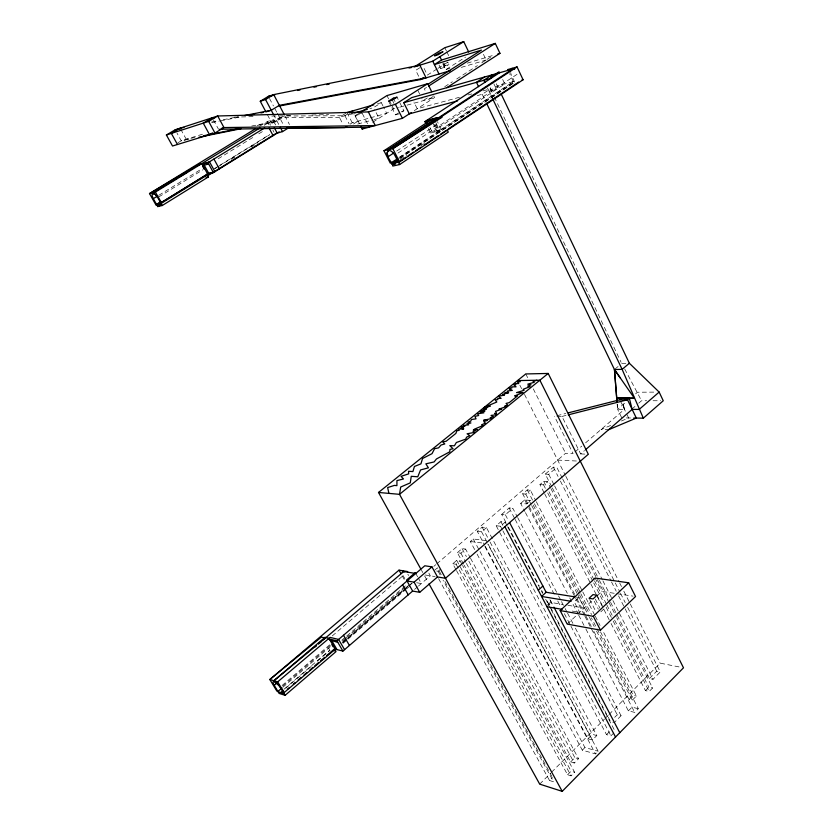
<?xml version="1.0" encoding="UTF-8"?>
<svg xmlns="http://www.w3.org/2000/svg" width="833" height="833" viewBox="0 0 833 833"><rect width="100%" height="100%" fill="white"/><g stroke="black" fill="none" stroke-linecap="round" stroke-linejoin="round"><path stroke-width="0.62" stroke-dasharray="4.17 3.12" d="M456.505 570.595L567.565 774.773L571.084 775.846L574.614 772.253L462.565 565.409M506.995 525.592L505.183 522.135L500.904 521.687L496.197 525.758L606.518 734.654L610.953 735.831L614.348 732.384M585.891 629.03L628.374 710.861L634.694 712.382L638.328 708.696L591.388 617.805M477.101 554.122L582.309 750.179L595.533 753.907L598.167 751.231L487.794 543.991M628.374 710.861L631.997 707.186L638.328 708.696M606.518 734.654L610.756 730.364M611.068 623.49L645.45 690.619L649.188 691.452L652.603 687.996L616.732 617.659M567.565 774.773L571.094 771.191L574.614 772.253M570.636 761.945L574.874 757.676L578.55 758.738L574.301 763.028L570.636 761.945L464.168 565.253M582.309 750.179L584.933 747.534L598.167 751.231M485.223 546.229L587.942 738.756L592.419 739.975L596.813 735.549L486.462 527.622L482.14 527.143L477.278 531.329L484.608 545.084M614.702 717.317L617.222 714.776L621.054 715.724L614.327 722.523L610.506 721.555L545.813 598.406M593.825 631.31L629.092 699.47L632.278 700.209L636.412 696.034L603.05 631.258M610.599 602.321L649.448 678.551L652.989 679.312L660.298 671.939L627.551 607.215M645.45 690.619L648.855 687.183L652.603 687.996M587.942 738.756L592.325 734.342L596.813 735.549M649.448 678.551L656.737 671.211L660.298 671.939M629.092 699.47L633.226 695.305L636.412 696.034M438.585 578.612L549.53 780.511L552.456 777.564M539.701 784.134L550.644 773.128M551.561 772.212L604.487 719.056M605.404 718.14L608.142 715.391M609.048 714.475L660.153 663.151L681.03 667.316M600.853 611.818L603.987 608.85M567.231 624.094L576.144 615.712M577.196 611.922L579.706 612.359L591.732 601.041M597.313 595.793L601.957 591.42L615.639 593.502M567.908 605.289L584.297 608.038L578.852 597.5L574.239 601.801L579.706 612.359M547.635 604.873L550.353 602.353L562.869 604.446M546.979 606.747L551.519 602.551M455.89 569.46L452.788 563.754L456.723 560.359L460.087 560.838L461.951 564.264M633.07 408.087L634.954 406.452M638.724 403.193L641.556 400.746L646.658 400.746M556.965 416.385L561.983 416.448L580.653 453.923L584.516 450.58M452.788 563.754L456.151 564.253L460.087 560.838M496.197 525.758L500.466 526.227L505.183 522.135M575.009 451.934L581.757 446.124M585.609 442.802L624.448 409.336L622.907 403.182L624.448 409.336L617.597 409.295L617.191 404.38M441.198 574.666L437.45 567.825L434.191 570.626L438.106 571.24L440.553 569.126M544.095 492.688L539.94 484.587L543.72 481.328L547.343 481.578L550.28 487.347M463.554 564.118L457.359 552.675L460.878 553.164L465.595 549.093L469.916 557.11M505.912 522.437L501.685 514.388L505.36 514.752L512.836 508.297L517.043 516.366M520.667 503.403L524.686 499.925L530.798 500.446L526.768 503.934L520.667 503.403L524.852 511.472M539.94 484.587L543.564 484.848L547.343 481.578M621.751 417.864L617.597 409.295L626.124 401.975M635.589 393.853L637.484 392.218L656.602 392.104M551.758 486.816L545.282 474.112L553.362 467.167L556.808 467.355L562.067 477.757M574.687 594.345L522.687 493.844L527.268 489.908L530.35 490.137L535.713 500.55M414.584 589.379L417.489 586.88M418.458 586.047L430.338 575.811L427.881 571.355M457.359 552.675L462.076 548.624L465.595 549.093M474.643 549.53L470.333 541.502L473.248 538.993L485.962 540.555M477.278 531.329L481.578 531.829L486.462 527.622M501.685 514.388L509.14 507.963L512.836 508.297M522.687 493.844L525.769 494.094L530.35 490.137M545.282 474.112L548.718 474.321L556.808 467.355M283.97 689.255L329.774 650.063L328.671 648.084M285.834 688.141L313.343 664.588M317.279 661.225L330.055 650.292M341.842 640.192L345.778 636.829M346.757 635.985L406.702 584.672M342.342 641.046L345.289 638.515M346.268 637.682L405.202 587.192M342.915 641.67L404.651 588.754M405.629 587.921L409.555 584.558M342.53 642.524L344.498 640.837M345.487 639.994L403.547 590.212M404.536 589.368L411.419 583.464M342.717 642.847L412.408 583.027M343.029 643.378L346.965 640.004M347.944 639.161L405.983 589.368M406.973 588.525L409.919 585.995M433.837 566.357L435.805 564.67M436.784 563.826L565.597 453.267L573.083 453.589L554.455 416.354M282.127 685.434L330.253 644.357M282.783 686.028L331.19 644.69M282.824 687.256L330.639 646.398M332.284 635.902L403.13 575.634A5.737 2.332 50 0 1 402.578 574.468M615.358 368.78L618.065 366.51M400.267 158.02L515.169 81.926M399.653 158.634L514.086 82.634M400.152 159.613L406.629 155.313M420.915 145.765L426.319 142.172M428.391 128.594L430.578 133.02L504.777 83.914L502.663 79.458M438.543 130.406L436.981 131.447L432.587 122.555M398.945 157.468L438.876 130.979L433.92 120.952M440.438 129.938L513.336 81.582L509.64 73.731M399.882 157.26L514.325 81.311L497.332 85.945L489.106 91.37L496.53 89.37L493.865 83.8M477.278 95.597L482.224 94.275L490.429 88.86L493.792 95.91M396.727 151.033L436.794 124.596A6.029 3.415 57.8 0 1 436.221 123.18M397.997 153.053L517.491 74.043M427.319 97.93L422.966 100.741L421.852 98.502M444.749 86.694L452.371 81.769M456.723 78.958L477.424 65.609M481.776 62.808L486.128 59.997L482.994 53.406M487.17 59.32L491.335 56.634M429.318 98.981L434.753 95.462M414.261 110.654L434.545 97.534L433.41 95.222M388.626 101.199L395.477 114.839L399.226 112.424M401.995 112.018L403.88 110.799L398.757 100.554M372.674 122.295L393.634 108.873L398.518 107.519M426.506 87.434L424.32 88.829L425.434 91.089M353.504 124.013L357.836 121.254L352.557 110.924M439.053 65.036L440.719 68.483L445.186 65.64L448.945 64.505L447.831 62.204M440.719 68.483L444.478 67.348L448.945 64.505M443.083 63.183L446.134 69.472L465.522 57.113M382.93 105.874L381.316 102.688L373.58 107.592L369.842 108.654M350.079 124.169L352.234 122.795L369.123 118.151M436.981 68.993L427.371 75.095L422.831 65.838M438.054 68.316L449.799 60.861M359.304 123.43L355.295 115.6L358.575 113.527M345.882 113.215L339.375 117.307L279.617 117.62L271.568 122.555L255.023 125.898M419.79 67.754L415.729 70.316L419.155 77.271M279.617 117.62L284.98 116.006L344.935 115.725L347.111 114.36M214.466 168.599L218.892 165.871M219.995 165.184L269.736 134.457M214.81 168.693L217.007 167.339M218.1 166.662L269.569 134.863M231.366 159.28L235.843 156.469M251.129 147.066L257.709 142.953M158.811 195.276L201.669 168.932M218.152 158.801L254.409 136.518M258.803 133.821L264.3 130.437M158.874 196.869L203.023 169.703M264.321 125.262L270.944 121.212L280.065 118.473L269.975 124.658M271.568 122.555L276.9 120.962L284.98 116.006L289.457 124.502M259.573 126.262L267.278 121.545L273.693 119.608L276.317 124.565M184.062 140.558L186.248 139.246L196.317 137.216M177.97 142.755L181.25 140.798L203.627 133.863M610.631 425.496L601.03 429.516L608.673 429.693M621.418 420.977L628.613 417.958L626.531 413.647M446.134 69.472L449.872 68.348M467.292 63.131L492.168 55.665M461.326 67.379L486.128 59.997M377.568 103.761L381.316 102.688M352.411 113.611L339.375 117.307L342.904 124.169M355.295 115.6L362.376 113.611L367.54 123.753M399.746 107.176L405.858 105.489M407.077 105.145L434.545 97.534M370.373 117.807L386.679 113.33L383.461 106.947M401.402 111.476L403.88 110.799M513.336 81.582L512.316 81.863M357.742 124.034L372.736 119.962M373.986 119.619L378.973 118.255L374.663 109.727M459.41 97.284L417.229 108.727L413.918 102.053M468.094 94.92L471.811 93.91M482.984 90.88L490.429 88.86M395.477 114.839L399.184 113.829M561.983 416.448L567.023 415.167M556.965 415.719L565.774 413.48M430.578 133.02L439.834 130.75M251.722 126.043L276.9 120.962M188.883 139.257L181.25 140.798L176.992 133.103M211.717 122.607L219.287 121.118M220.547 120.868L241.976 116.641M211.78 121.962L218.1 120.723M223.161 119.723L238.342 116.735M621.678 363.49L626.801 363.334M234.271 117.141L253.68 116.61M271.797 116.11L291.206 115.568M311.906 114.996L328.733 114.537M350.735 113.934L362.376 113.611M653.041 400.746L660.694 400.756M626.322 417.927L632.466 418.01M580.653 453.923L588.317 454.256M557.662 460.087L580.32 461.201M470.333 541.502L483.036 543.095M616.889 593.69L633.059 596.147M576.332 597.094L578.852 597.5M425.278 574.989L435.107 576.582M416.677 582.746L421.363 583.548L418.26 577.956M572.156 611.058L575.936 611.703M549.53 780.511L553.622 781.802L443.104 580.351M403.13 575.634L404.796 578.623M402.141 575.78L405.286 581.403M415.782 573.489L417.645 576.842M180.751 129.292L186.248 139.246M421.519 570.282L422.758 572.531M424.632 575.926L427.777 581.611M624.719 369.009L641.556 400.746M444.957 581.507L551.831 776.418M438.106 571.24L440.605 575.79M456.723 560.359L571.094 771.191M456.151 564.253L458.619 568.804M459.243 569.939L571.084 775.846M213.415 119.837L218.527 129.261M460.878 553.164L465.803 562.285M466.418 563.42L574.301 763.028M470.53 558.256L578.55 758.738M462.076 548.624L466.386 556.621M468.854 561.192L574.874 757.676M484.868 546.531L595.533 753.907M473.248 538.993L479.392 550.457M480.006 551.602L584.933 747.534M267.278 121.545L269.017 124.804M482.14 527.143L489.45 540.877M490.054 542.023L592.325 734.342M481.578 531.829L592.419 739.975M270.59 120.546L270.944 121.212M267.466 114.829L272.016 123.409M272.932 130.229L273.953 132.155M269.507 98.492L273.443 105.947M274.963 108.811L276.702 112.111M277.285 113.215L283.48 124.94M273.38 114.298L279.159 125.221M508.328 527.05L539.159 585.745M541.585 590.347L542.793 592.648M507.599 526.737L542.658 593.46M545.677 599.219L550.519 608.423M551.123 609.569L615.191 731.52M500.904 521.687L503.319 526.279M500.466 526.227L502.278 529.663M502.882 530.808L610.953 735.831M550.321 600.27L553.331 606.008M505.36 514.752L508.38 520.49M549.915 599.698L552.925 605.435M517.647 517.522L557.933 594.731M558.526 595.876L560.932 600.489M561.536 601.645L564.545 607.403M565.149 608.559L566.95 612.016M567.544 613.161L572.958 623.532M575.364 628.144L621.054 715.724M509.14 507.963L514.544 518.303M515.148 519.448L554.174 594.137M557.777 601.03L560.786 606.768M564.389 613.671L570.386 625.156M570.99 626.301L617.222 714.776M525.456 512.618L567.335 593.304M569.73 597.907L578.112 614.046M578.706 615.202L585.287 627.874M525.769 494.094L531.121 504.454M531.714 505.61L577.529 594.273M578.133 595.418L588.837 616.149M589.431 617.305L594.2 626.51M596.574 631.122L632.278 700.209M577.082 598.969L585.453 615.139M586.047 616.295L591.43 626.687M524.686 499.925L528.268 506.839M528.861 507.984L575.062 597.219M575.665 598.375L584.61 615.649M584.901 616.222L634.694 712.382M536.317 501.705L582.194 590.774M582.788 591.93L594.71 615.066M595.303 616.222L600.072 625.468M527.268 489.908L533.818 502.601M534.411 503.757L580.247 592.607M580.84 593.762L591.555 614.525M600.489 631.841L633.226 695.305M533.172 505.048L578.914 593.637M579.508 594.793L589.014 613.203M346.965 112.528L352.234 122.795M595.303 599.135L599.947 608.184M344.935 115.725L349.069 123.773M594.241 601.207L598.323 609.152M589.639 599.427L595.46 610.756M543.72 481.328L546.667 487.118M549.03 491.741L593.919 579.633M594.512 580.788L606.33 603.915M606.913 605.07L612.234 615.483M614.598 620.106L648.855 687.183M543.564 484.848L545.334 488.305M547.697 492.928L593.127 581.798M593.721 582.954L603.758 602.571M606.112 607.195L612.609 619.887M613.192 621.043L649.188 691.452M597.011 595.231L602.238 605.445M544.688 493.844L590.326 582.975M590.92 584.131L596.845 595.71M597.438 596.865L603.363 608.434M603.956 609.6L610.474 622.324M548.718 474.321L554.018 484.744M554.611 485.899L602.332 579.706M602.915 580.872L612.349 599.396M612.932 600.551L618.825 612.14M619.408 613.296L652.989 679.312M552.341 487.971L598.833 579.216M599.427 580.372L610.016 601.166M550.873 488.492L608.496 601.509M609.09 602.665L616.139 616.503M595.126 578.04L601.957 591.42M553.362 467.167L558.058 476.434M560.411 481.078L610.922 580.778M611.516 581.934L616.212 591.211M618.565 595.855L656.737 671.211M519.854 385.19L521.604 388.647M524.509 394.405L565.274 475.174M565.857 476.33L619.148 581.923M619.742 583.09L621.491 586.567M623.834 591.211L629.696 602.811M630.279 603.977L660.153 663.151M562.65 478.913L619.95 592.19M620.533 593.346L625.219 602.592M525.779 373.944L528.091 378.536M533.287 388.886L565.597 453.267M393.343 98.2L395.05 101.605M392.322 100.137L394.03 103.563M386.96 95.576L388.626 98.898M389.188 100.002L391.406 104.437M391.968 105.552L393.634 108.873M397.049 97.128L398.184 99.408M429.88 127.439L432.14 131.989L441.396 129.709L437.429 121.67M435.732 122.461L440.209 131.499M417.979 90.651L419.645 94.014M434.493 124.388L436.742 128.938M444.072 63.35L445.186 65.64M442.802 63.891L444.478 67.348M444.822 47.7L446.478 51.105M447.019 52.24L448.664 55.644M620.346 400.829L626.01 412.574M482.224 94.275L486.17 102.469M490.21 87.673L492.345 92.14M494.354 97.076L621.116 362.313M487.513 88.038L492.48 98.409M496.281 83.727L500.133 91.817M514.669 82.061L511.483 75.303A5.831 3.592 58.7 0 1 510.733 72.565M617.191 404.161L617.597 409.295M407.806 574.312A5.737 2.332 50 0 1 408.743 575.478M270.361 125.21A5.081 2.457 58.4 0 1 271.277 121.16A5.081 2.457 58.4 0 1 275.733 124.96"/><path stroke-width="1.25" d="M429.037 583.891L539.701 784.134L562.213 791.35L683.487 667.806L539.867 380.202L517.532 380.577L520.261 381.722L517.553 382.16L518.751 383.565L515.2 383.607L515.866 384.721L513.784 384.752L516.043 386.824L511.92 386.876L511.868 387.928L509.234 387.949L510.775 389.032L509.317 389.053L512.316 390.385L507.568 390.979L507.87 391.874L504.829 392.749L508.64 392.728L502.716 394.363L504.475 395.102L498.582 396.227L501.091 398.372L497.738 398.382L497.832 399.58L495.166 399.913L496.801 402.016L484.348 407.285L490.252 406.077L484.337 408.055L486.774 408.066L483.317 409.305L486.233 409.326L481.005 411.044L484.91 411.086L480.1 412.096L483.942 412.783L477.538 413.845L478.673 415.511L474.935 416.375L476.028 418.853L471.405 419.509L470.822 421.102L467.938 422.196L470.905 422.977L466.855 423.841L468.698 424.83L463.533 425.455L465.022 426.079L461.086 426.923L463.7 428.172L460.951 428.1L463.596 429.099L458.608 428.974L459.243 430.338L456.869 430.734L455.88 433.41L446.155 441.24L442.667 441.906L444.812 443.947L441.074 444.999L438.585 447.862L434.597 448.685L432.015 453.673L422.518 458.514L420.936 463.856L414.449 466.459L412.897 471.572L408.545 471.28L408.68 473.862L401.058 476.33L403.474 478.965L396.935 480.61L396.914 485.629L394.363 485.42L387.657 487.586L388.907 493.386M600.468 630.165L635.548 596.522L628.655 582.788L595.126 578.04L560.172 610.589L567.231 624.094L600.468 630.165L593.325 616.316L560.172 610.589M593.325 616.316L628.655 582.788M575.082 596.897L546.136 592.273L541.565 596.459L570.47 601.187M538.285 590.222L542.866 586.047M633.746 418.031L643.336 418.166L663.245 400.756L659.153 392.083L629.363 363.261L501.247 94.171M659.153 392.083L639.15 409.44L632.143 409.399L585.484 449.747M323.433 639.723L403.745 571.542L415.782 573.489L415.292 572.604L406.525 580.091L412.637 591.055L419.728 592.315L437.492 576.967L445.488 578.258L588.317 454.256L548.187 373.444L525.779 373.944L378.515 492.459L420.894 569.147M407.837 572.209L407.452 571.511L399.007 570.157L269.83 679.52L276.858 691.088L284.001 694.014L283.48 693.15L335.283 649.167L328.91 638.297L324.985 637.349L273.87 680.728L274.296 681.446A6.07 1.885 50.4 0 0 274.224 685.288L279.097 693.42L285.125 695.316L335.991 651.635L334.418 648.949L326.578 655.665M334.418 648.949L342.925 651.083L412.637 591.055M280.919 692.348L282.876 690.672M281.439 693.212L283.397 691.525M287.406 689.245L289.363 687.569M293.278 684.205L295.236 682.529M298.183 680.009L301.119 677.489M304.055 674.98L306.992 672.46M309.928 669.94L312.875 667.42M314.832 665.744L318.747 662.381M320.705 660.704L324.62 657.352M407.025 580.976L414.095 582.173L431.942 566.867L437.492 576.967M334.168 650.969L336.136 649.282M486.732 103.646L614.452 369.54L634.371 398.184L629.342 398.195L627.509 399.757L568.283 414.844M328.462 638.796L336.949 640.848L424.809 565.774L431.942 566.867M277.951 691.432L281.856 688.089M568.283 412.845L619.835 399.767L621.616 398.236L629.342 398.195L632.143 409.399M318.466 643.805L325.401 638.057L321.361 637.078L269.83 679.52L277.67 681.873L330.118 637.401L338.604 639.432L344.57 649.667M274.224 685.288L277.181 682.779M314.593 647.231L316.561 645.565M318.518 643.899L321.476 641.4M629.363 363.261L622.126 369.352L614.452 369.54L616.889 400.704M273.87 680.728L316.478 645.44M548.187 373.444L399.517 494.333L378.515 492.459M399.611 164.549L394.759 155.188A6.164 3.301 57.3 0 0 388.647 150.534C383.617 154.553 392.551 162.196 392.801 166.069L399.611 164.549L448.289 132.093L447.071 129.823M398.112 159.457L391.635 163.757L397.497 160.071M392.104 163.653L392.593 164.632L398.216 160.852M398.341 162.248L405.921 157.198M408.087 155.761L413.501 152.158M415.667 150.721L421.082 147.118M424.33 144.952L438.408 135.581M440.574 134.144L445.988 130.542M448.154 129.105L455.984 123.732M456.817 123.336L518.657 82.04M392.593 164.632L395.477 163.986L394.977 163.008L399.59 161.966L523.082 79.77L517.054 66.921L507.682 69.587L508.047 70.368M397.716 158.686L390.313 163.195L383.971 150.742L432.816 118.703L441.001 117.495M393.478 153.168L388.063 156.75L387.095 152.689L388.647 150.534L388.23 149.721L437.179 117.578M402.776 141.246L406.035 139.101M409.305 136.956L413.647 134.092M416.916 131.958L512.555 69.087L512.18 68.306M517.054 66.921L392.832 148.618L383.971 150.742M426.611 121.202L427.329 122.649L425.642 123.076L424.934 121.628L499.488 72.752L499.04 71.815L490.741 77.24L491.21 78.219L403.745 102.709L409.305 113.861L457.504 100.908M484.723 76.928L476.476 82.311L478.569 86.663M492.053 74.855L483.786 80.26L484.858 82.477M446.707 87.746L499.967 53.333L495.281 43.399L441.563 60.038L434.389 64.568L481.422 50.105L427.829 84.362M361.012 126.793L362.157 129.032L402.412 118.317L411.283 112.58M362.157 129.032L364.26 127.678M403.745 102.709L411.71 97.607L512.555 69.087M368.353 111.924L375.267 125.544L223.983 127.564L214.966 133.009L172.514 146.014L166.392 134.998L175.169 129.802L217.705 115.985L368.353 111.924L395.404 104.323L427.735 83.675L431.702 91.755M428.683 86.028L495.281 43.399M442.136 117.203L392.832 148.618L399.59 161.966M279.097 106.062L420.301 79.593L423.331 77.667M388.23 149.721L437.575 118.38A6.029 3.415 57.8 0 0 436.773 118.786M359.658 112.84L386.96 95.576L427.735 83.675M349.287 112.986L352.557 110.924M463.742 41.65L444.822 47.7L414.095 66.984L432.744 61.184L463.742 41.65L468.729 52.052M160.779 202.867L207.677 174.107L201.878 163.601L198.931 164.413L152.543 192.808L152.928 193.495A5.331 2.187 57.2 0 0 153.324 198.65L157.749 206.574L162.268 205.501L208.458 176.877L207.032 174.284L158.916 204.064L155.875 204.793L149.513 193.579L255.179 128.948M274.307 127.73L277.181 133.134L282.533 131.604L288.562 127.865M155.875 204.793L160.3 202.065M156.698 204.595L161.081 201.888M210.687 172.889L160.831 203.606L161.31 204.439L159.384 204.897L158.916 204.064M159.384 204.897L161.581 203.544M207.667 175.034L210.968 172.993M157.749 206.574L159.936 205.22M207.459 175.878L276.691 133.02M207.032 174.284L213.425 172.608L279.18 131.895M153.324 198.65L157.718 195.953M198.931 164.413L199.306 165.09L196.255 165.923L149.513 193.579L155.386 192.079L259.917 127.97M211.582 172.556L214.924 171.681L209.479 161.779L201.607 164.455L207.979 162.706L264.634 127.938M271.246 110.268L279.357 105.333L426.1 77.865L419.874 65.182L273.703 94.608L268.382 96.357L260.26 101.251L265.925 111.924L271.246 110.268L244.673 115.495M260.26 101.251L265.55 99.523L273.703 94.608L284.397 114.892M212.54 132.863L209.541 134.665L203.242 123.128L212.269 117.745L214.862 117.672M166.392 134.998L208.646 121.389L217.705 115.985L223.983 127.564L221.807 128.24M152.543 192.808L177.033 178.283M179.262 176.971L187.05 172.348M608.673 429.693L636.318 418.062L627.509 399.757L619.835 399.767M536.775 380.254L533.037 381.493L534.265 382.295L527.778 384.18L531.048 384.825L527.664 386.106L530.1 386.616L523.103 389.313L524.103 390.292L516.533 392.603L523.02 392.562L514.659 395.914L517.532 395.904L509.244 402.631L506.068 403.422L507.62 404.921L504.559 406.337L507.026 406.348L498.915 409.128L501.643 409.149L495.531 411.387L496.624 413.407L494.5 413.387L496.51 414.303L496.062 414.824L491.054 415.407L493.428 416.719L490.273 417.635L492.157 418.395L483.556 420.29L487.524 420.363L483.765 421.602L485.441 423.185L481.536 424.809L482.963 425.548L474.456 429.151L477.455 429.693L473.436 429.589L475.591 430.755L472.977 431.192L474.362 432.421L467.105 433.795L469.802 435.597L466.553 437.179L465.741 439.126L456.359 442.51L454.401 445.801L449.82 445.613L453.058 448.758L449.966 449.404L449.768 451.809L436.461 458.962L434.118 461.93L425.861 463.846L428.412 467.823L420.571 469.937L417.77 476.788L411.252 476.32L410.284 482.869L400.704 487.024L399.517 494.333L562.213 791.35M497.78 53.989L499.967 53.333M420.301 79.593L450.164 70.701M346.965 112.528L373.819 104.833M354.9 112.903L367.353 109.362M202.94 165.528L208.667 163.966M346.903 126.991L344.675 127.595L286.479 128.167M521.76 80.135L523.082 79.77M208.521 173.358L210.468 172.847M206.115 177.481L208.458 176.877M426.496 120.608L435.732 118.224M424.934 121.628L431.317 119.983M268.382 96.357L274.713 95.087M297.527 90.485L300.057 89.974M313.989 87.163L316.53 86.653M326.661 84.612L329.202 84.102M409.024 68.004L411.554 67.494M203.877 135.696L239.133 128.584M199.056 137.195L241.039 128.719M175.169 129.802L181.469 128.563M248.276 115.402L254.575 114.163M260.885 112.924L263.405 112.424M183.937 127.439L180.147 128.188L171.338 133.405L177.481 144.494M219.829 129.24L369.269 127.137M621.616 398.236L616.68 398.247L634.371 398.184M616.68 398.247L629.342 398.195M546.979 606.747L562.088 609.329M330.087 640.296L337.709 642.149M283.491 692.598L284.324 692.858L277.67 681.873M620.46 378.203L614.452 369.54L616.993 401.6M280.159 687.11L277.243 683.476L274.296 681.446L279.315 685.84L285.125 695.316M157.77 197.546L155.261 194.443L152.928 193.495L155.261 194.443L157.01 196.369L162.268 205.501M324.985 637.349L325.401 638.057M336.949 640.848L342.925 651.083M335.387 640.473L336.136 641.764M331.045 639.421L337.001 649.605M331.867 644.607L333.138 646.783M343.498 635.256L349.444 645.471M155.386 192.079L161.404 202.721M399.007 570.157L400.892 573.531M402.578 584.766L408.222 594.856M414.095 582.173L419.728 592.315M403.359 570.855L403.745 571.542M203.544 163.924L208.979 173.774M202.617 166.277L204.127 169.016M207.979 162.706L213.425 172.608M206.803 163.029L207.49 164.288M213.946 159.051L219.36 168.932M208.646 121.389L214.966 133.009M269.09 128.074L273.12 135.644M265.55 99.523L273.38 114.298M280.284 127.345L282.533 131.604M504.871 526.706L615.525 737.038M509.598 522.603L546.136 592.273M553.935 607.163L619.773 732.707M395.404 104.323L402.412 118.317M432.816 118.703L433.202 119.504M432.744 61.184L439.001 74.022M439.918 56.665L441.563 60.038M492.48 98.409L622.126 369.352L643.336 418.166M402.245 572.531A5.737 2.332 50 0 1 404.651 571.834M511.722 69.524A5.831 3.592 58.7 0 1 514.659 69.295M597.011 595.231L593.075 598.927L589.056 598.292L592.981 594.606L597.011 595.231M393.343 98.2L388.626 101.199L392.322 100.137L397.049 97.128L393.343 98.2M442.812 51.865L438.325 54.686L434.587 55.863L439.064 53.052L442.812 51.865"/></g></svg>
